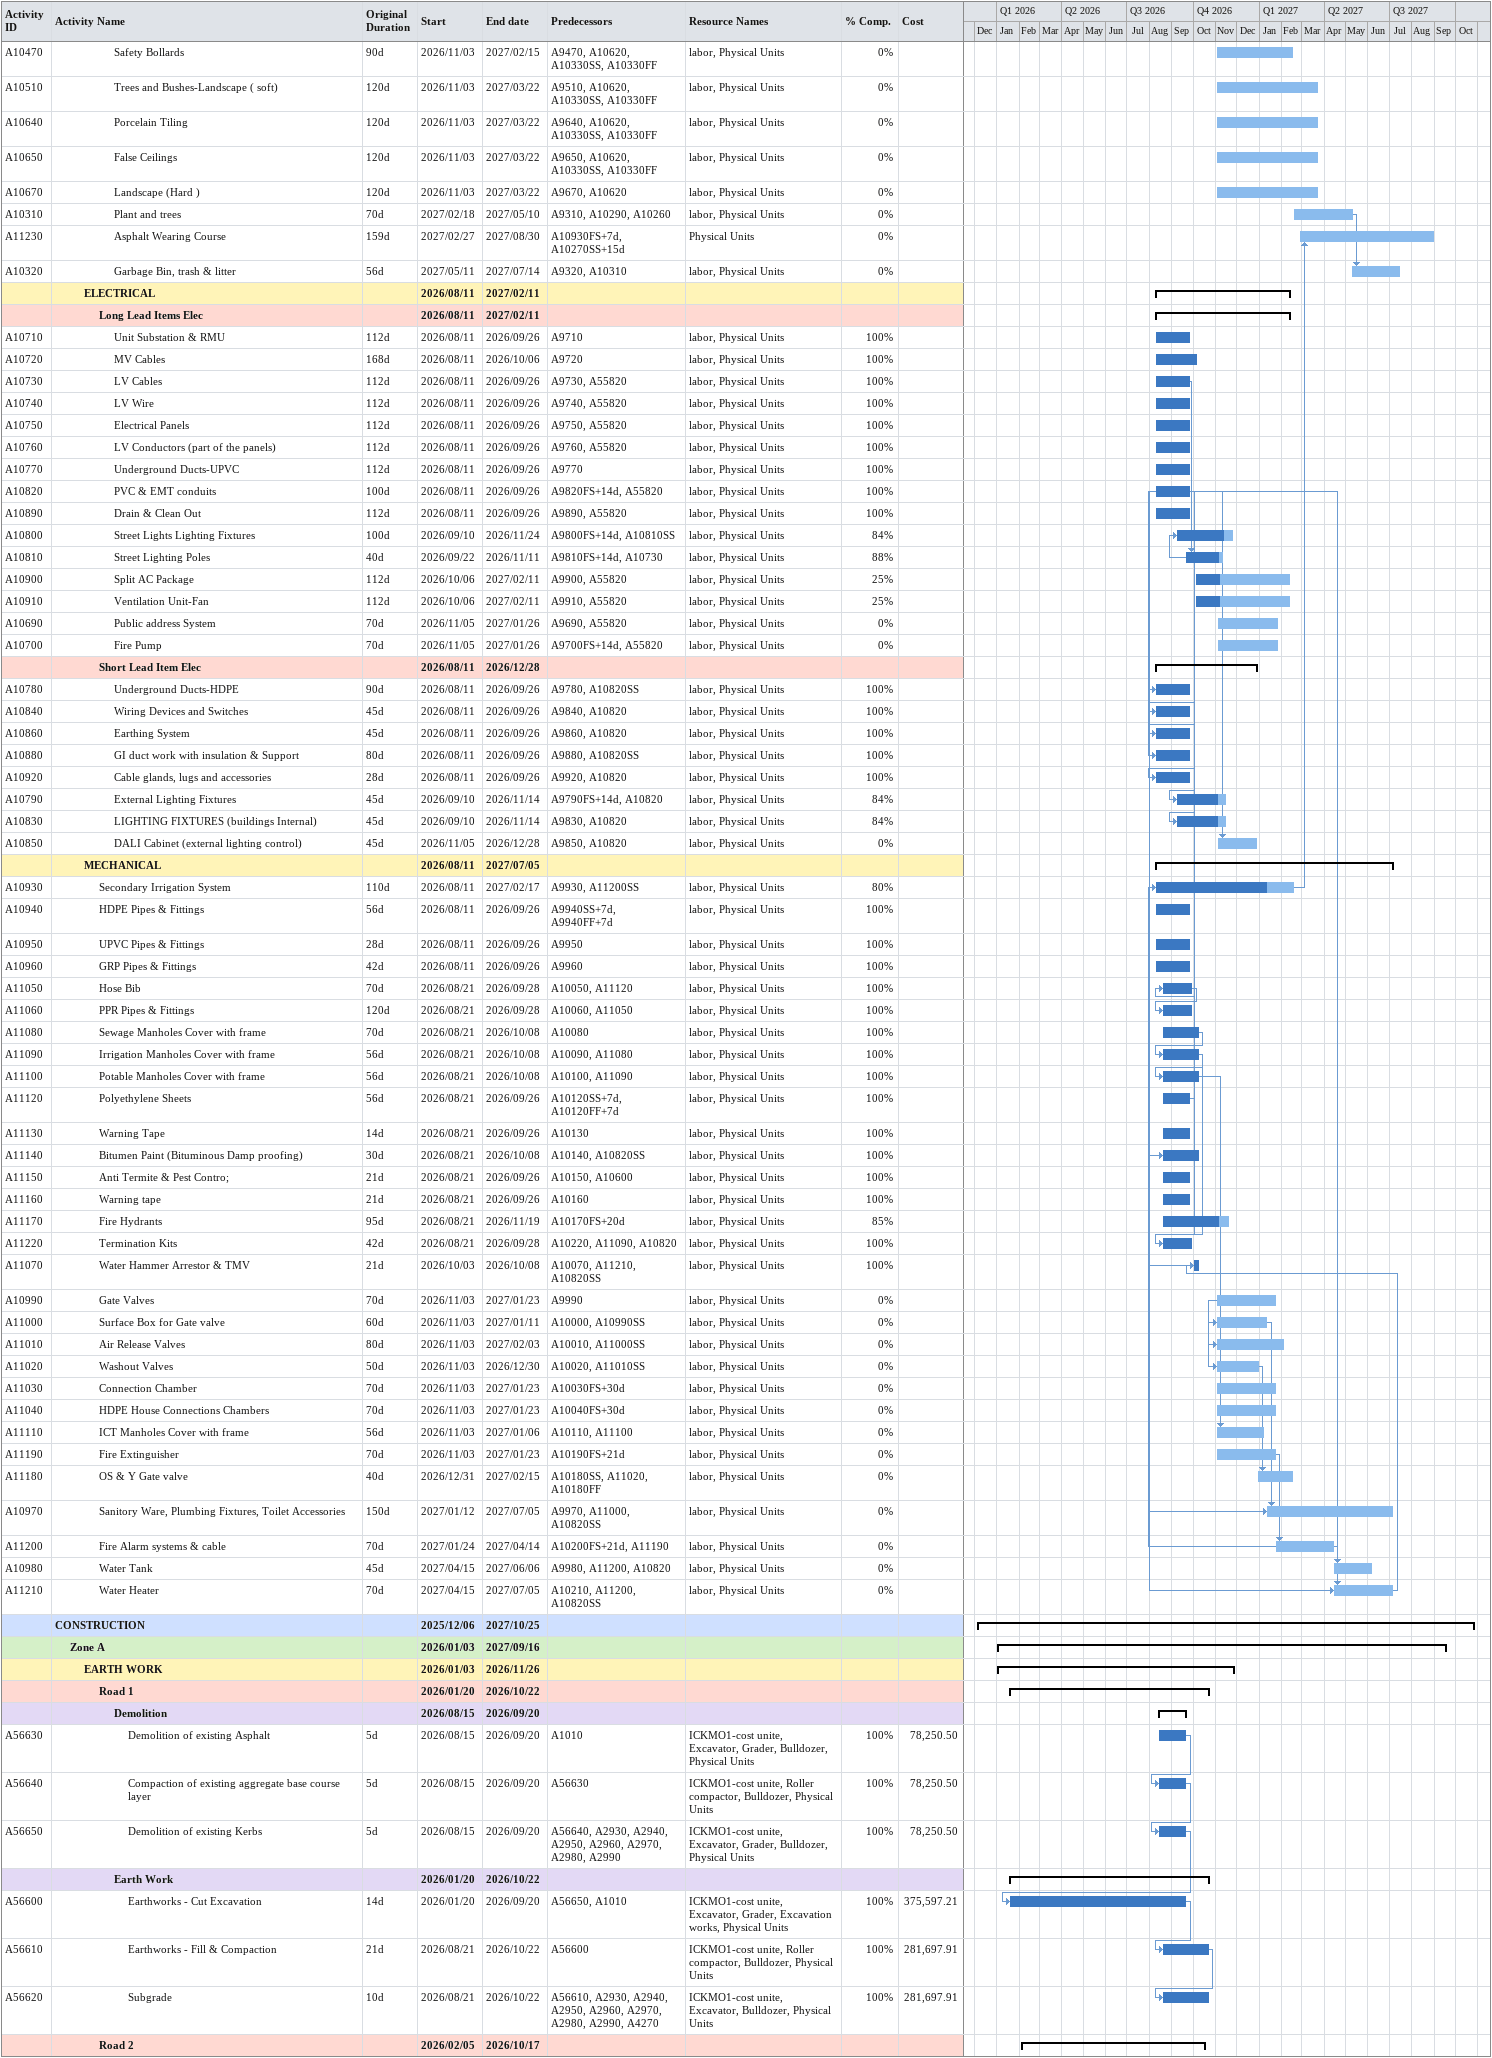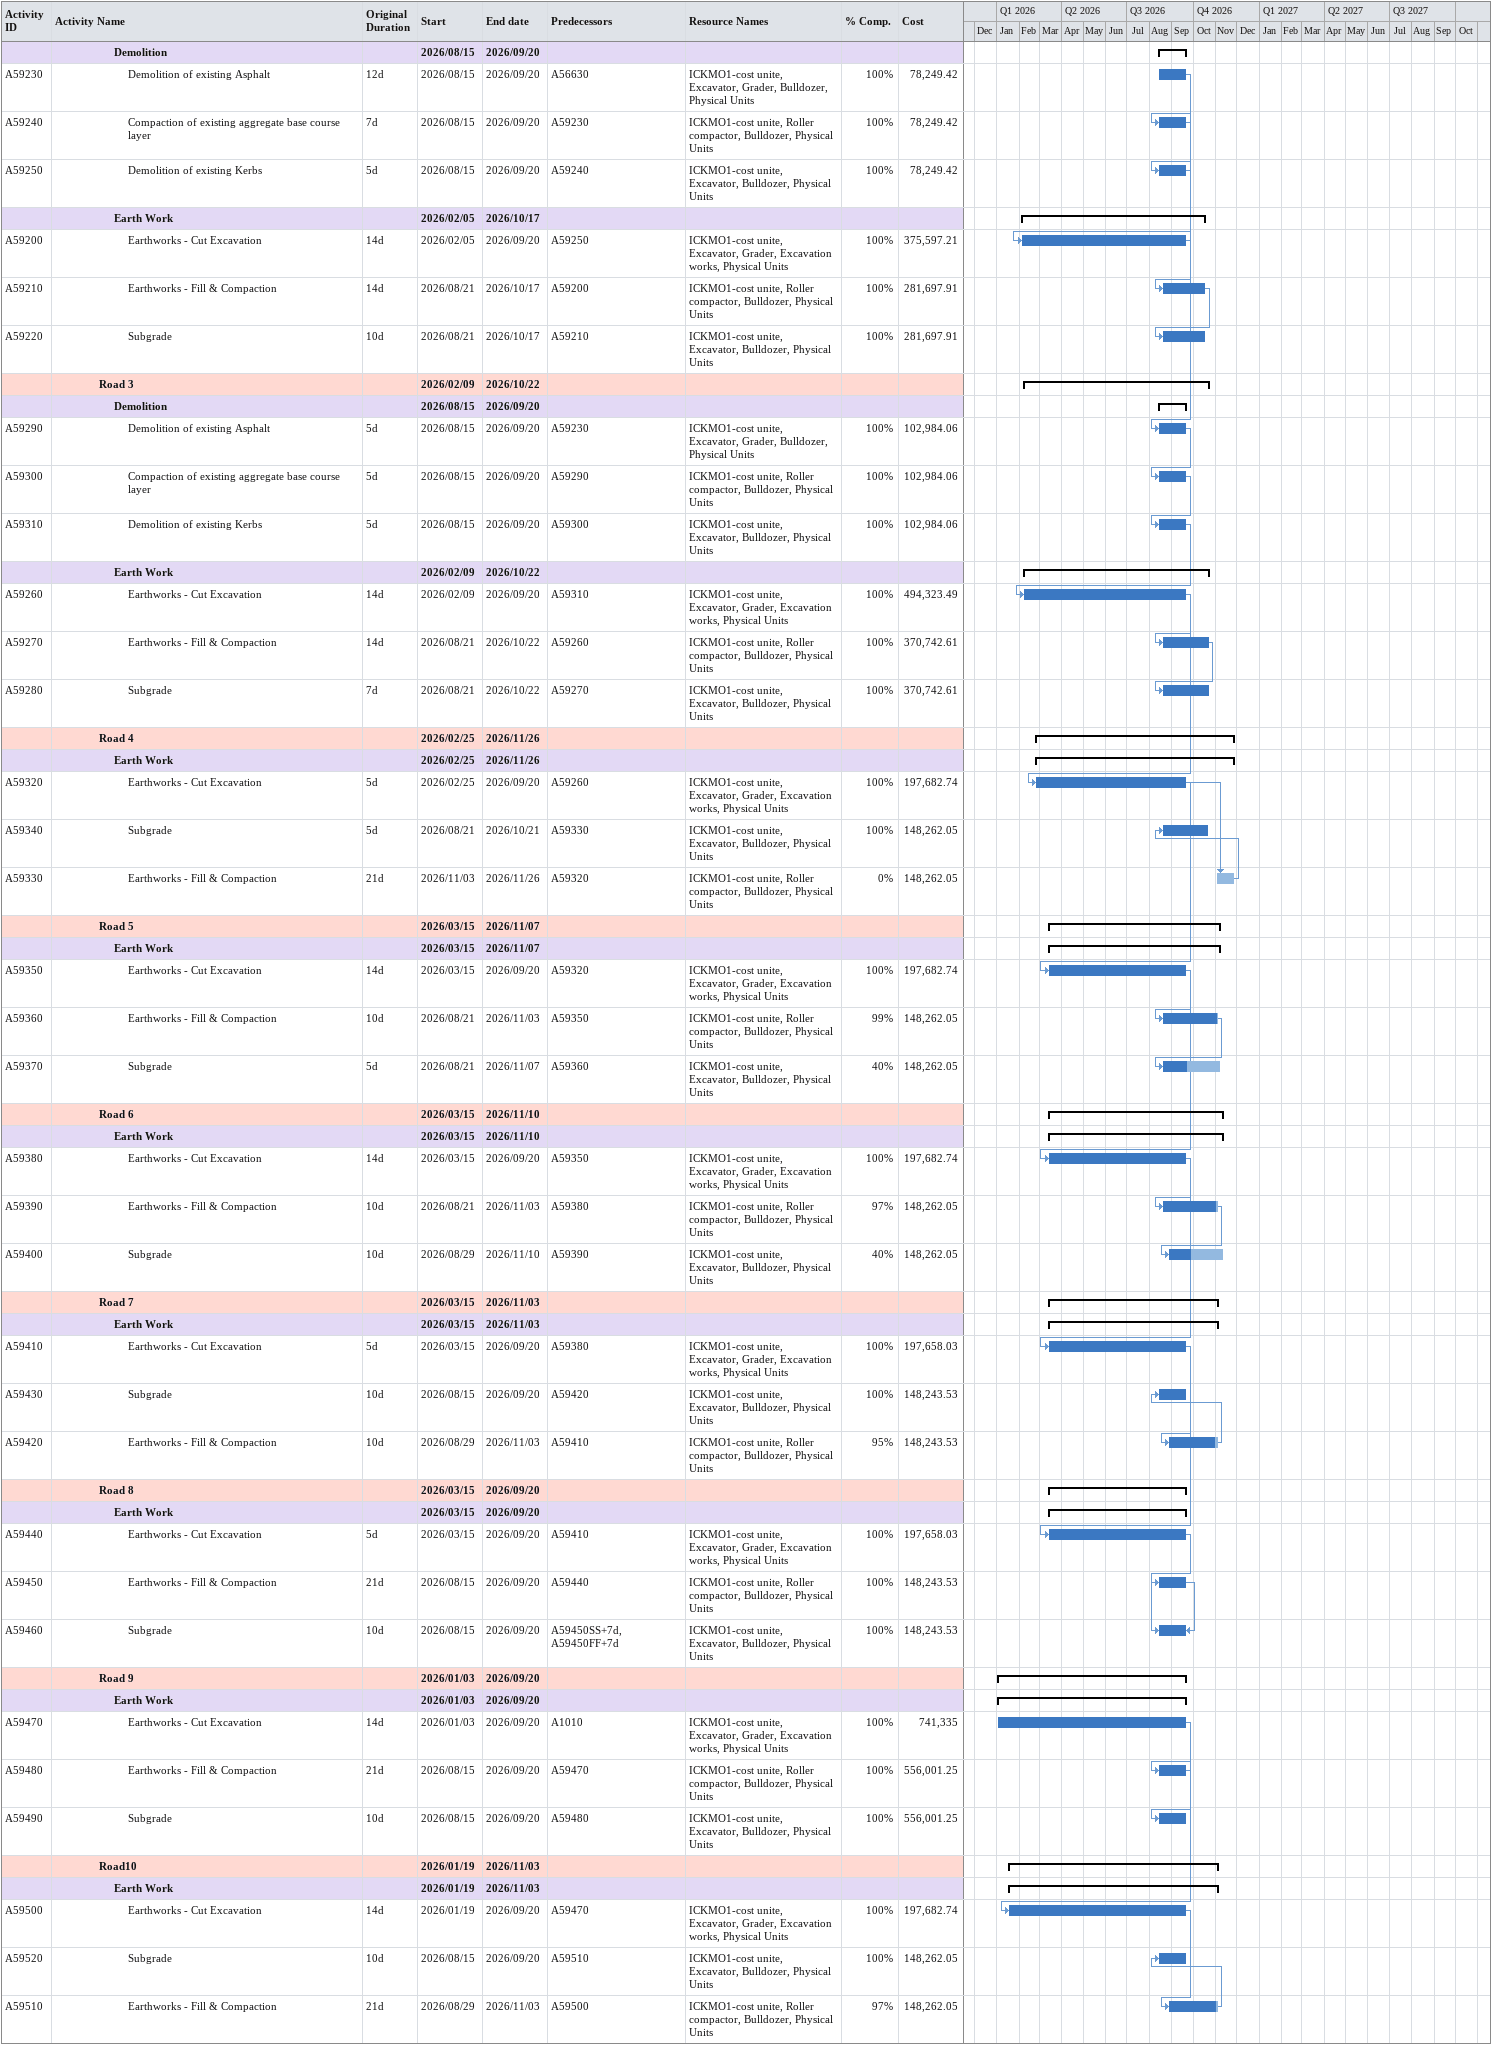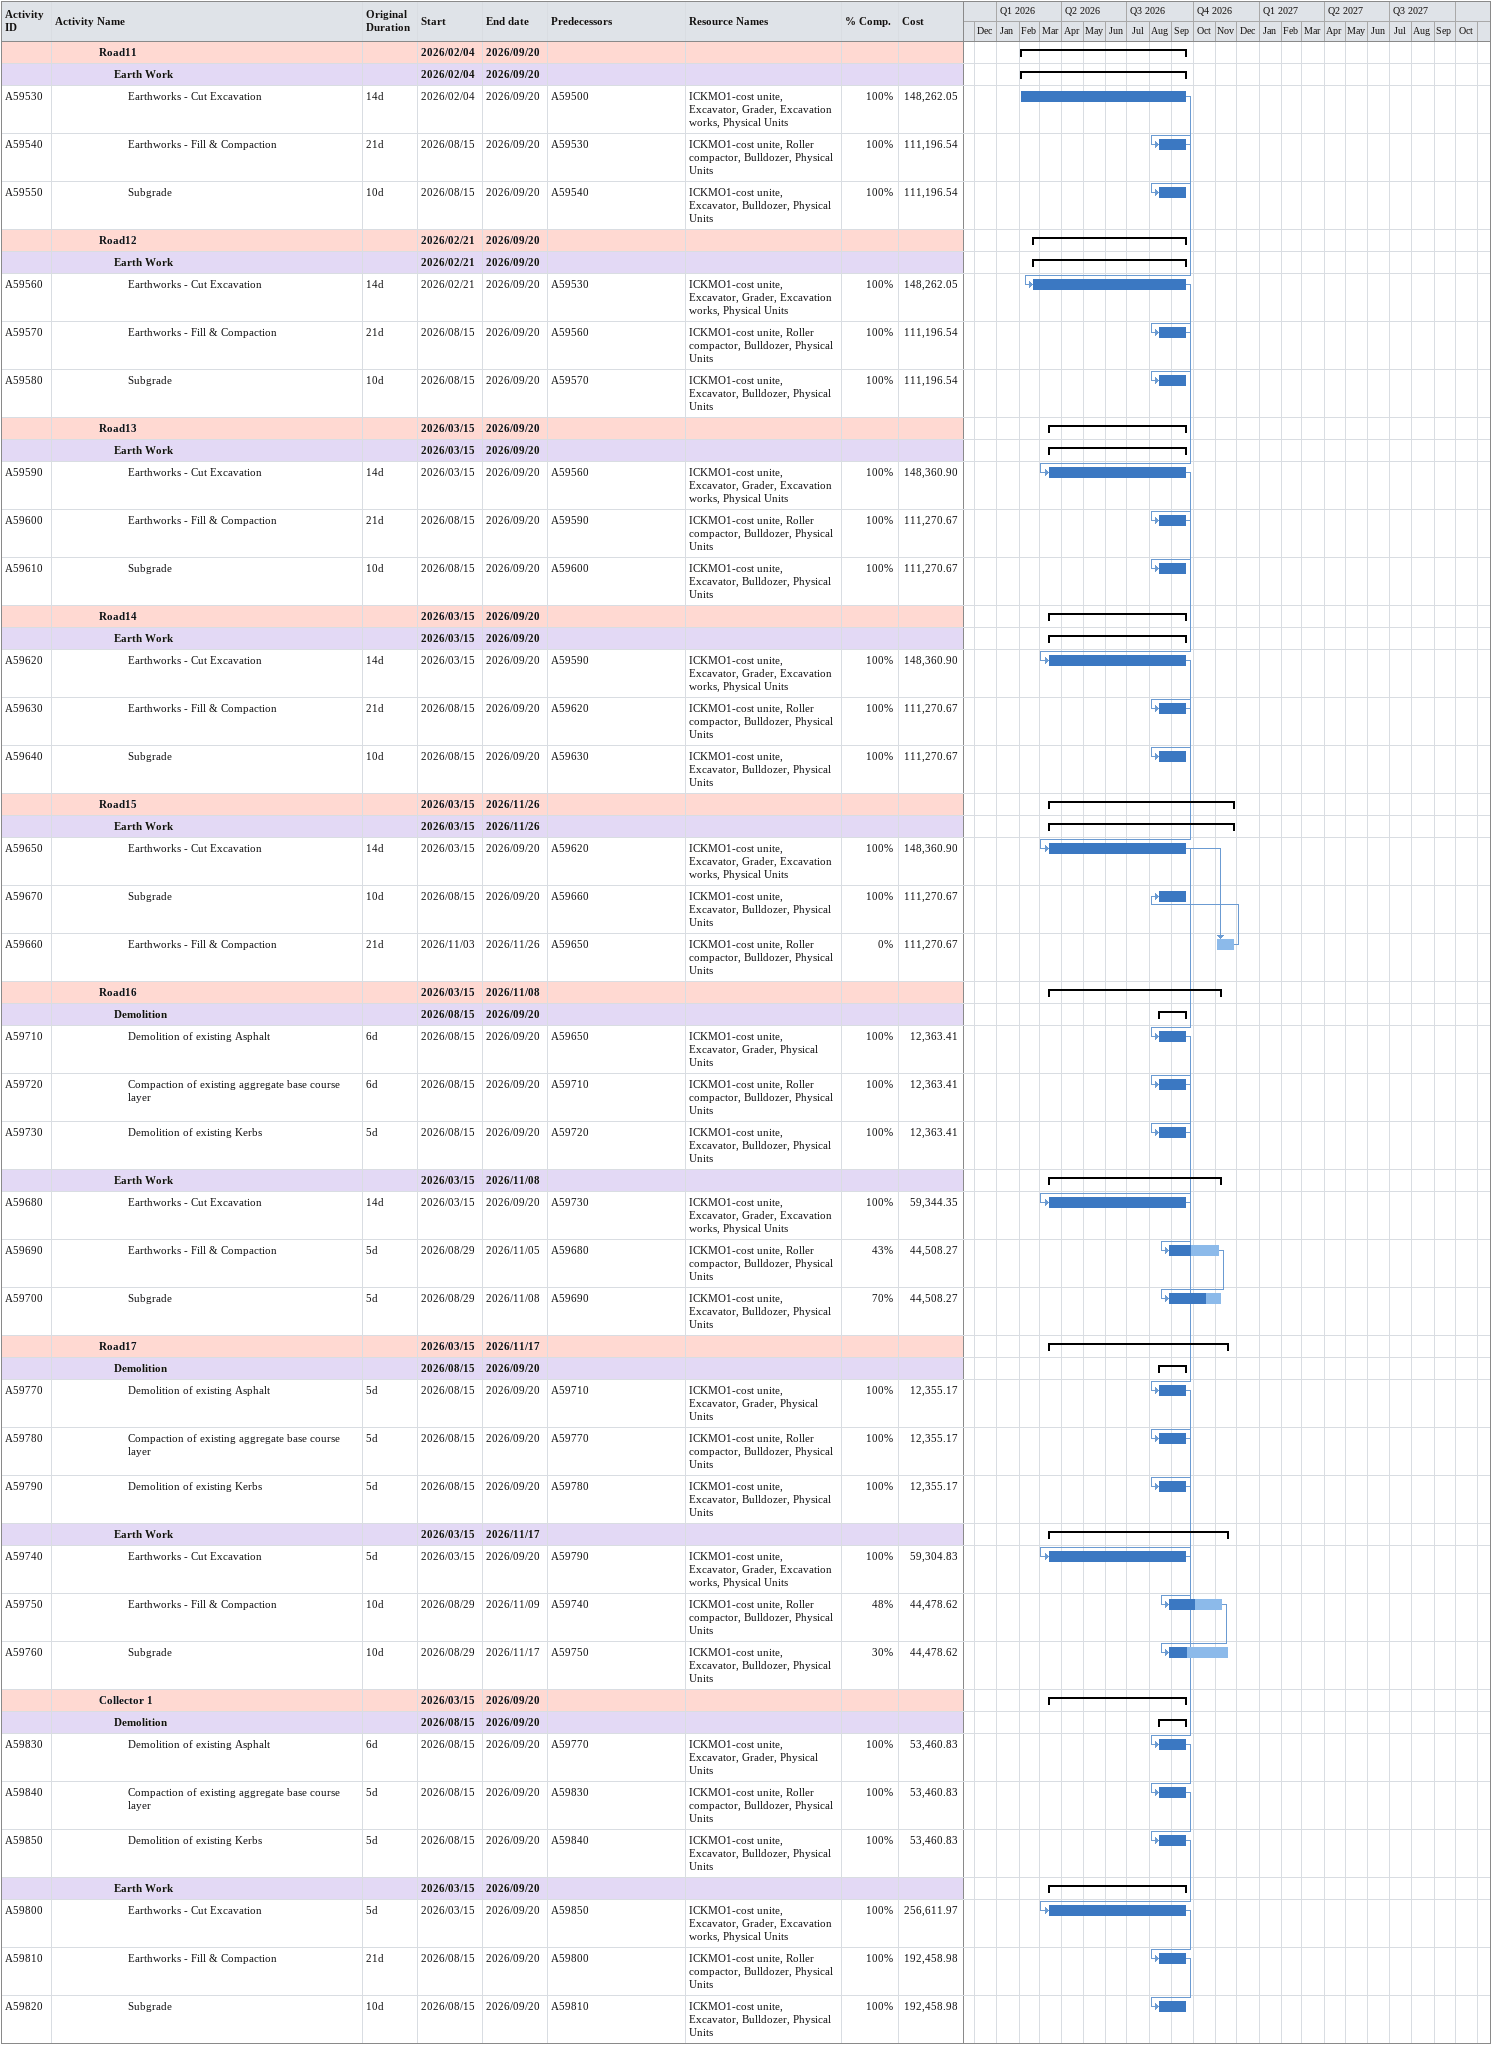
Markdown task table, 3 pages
| ID | Level | Task | Original duration | Start | Finish | Predecessors | Resources | % complete | Cost |
|---|---|---|---|---|---|---|---|---|---|
| A10470 | 5 | Safety Bollards | 90d | 2026-11-03 | 2027-02-15 | A9470, A10620, A10330SS, A10330FF | labor, Physical Units | 0 |  |
| A10510 | 5 | Trees and Bushes-Landscape ( soft) | 120d | 2026-11-03 | 2027-03-22 | A9510, A10620, A10330SS, A10330FF | labor, Physical Units | 0 |  |
| A10640 | 5 | Porcelain Tiling | 120d | 2026-11-03 | 2027-03-22 | A9640, A10620, A10330SS, A10330FF | labor, Physical Units | 0 |  |
| A10650 | 5 | False Ceilings | 120d | 2026-11-03 | 2027-03-22 | A9650, A10620, A10330SS, A10330FF | labor, Physical Units | 0 |  |
| A10670 | 5 | Landscape (Hard ) | 120d | 2026-11-03 | 2027-03-22 | A9670, A10620 | labor, Physical Units | 0 |  |
| A10310 | 5 | Plant and trees | 70d | 2027-02-18 | 2027-05-10 | A9310, A10290, A10260 | labor, Physical Units | 0 |  |
| A11230 | 5 | Asphalt Wearing Course | 159d | 2027-02-27 | 2027-08-30 | A10930FS+7d, A10270SS+15d | Physical Units | 0 |  |
| A10320 | 5 | Garbage Bin, trash & litter | 56d | 2027-05-11 | 2027-07-14 | A9320, A10310 | labor, Physical Units | 0 |  |
|  | 3 | **ELECTRICAL** |  | 2026-08-11 | 2027-02-11 |  |  |  |  |
|  | 4 | **Long Lead Items Elec** |  | 2026-08-11 | 2027-02-11 |  |  |  |  |
| A10710 | 5 | Unit Substation & RMU | 112d | 2026-08-11 | 2026-09-26 | A9710 | labor, Physical Units | 100 |  |
| A10720 | 5 | MV Cables | 168d | 2026-08-11 | 2026-10-06 | A9720 | labor, Physical Units | 100 |  |
| A10730 | 5 | LV Cables | 112d | 2026-08-11 | 2026-09-26 | A9730, A55820 | labor, Physical Units | 100 |  |
| A10740 | 5 | LV Wire | 112d | 2026-08-11 | 2026-09-26 | A9740, A55820 | labor, Physical Units | 100 |  |
| A10750 | 5 | Electrical Panels | 112d | 2026-08-11 | 2026-09-26 | A9750, A55820 | labor, Physical Units | 100 |  |
| A10760 | 5 | LV Conductors (part of the panels) | 112d | 2026-08-11 | 2026-09-26 | A9760, A55820 | labor, Physical Units | 100 |  |
| A10770 | 5 | Underground Ducts-UPVC | 112d | 2026-08-11 | 2026-09-26 | A9770 | labor, Physical Units | 100 |  |
| A10820 | 5 | PVC & EMT conduits | 100d | 2026-08-11 | 2026-09-26 | A9820FS+14d, A55820 | labor, Physical Units | 100 |  |
| A10890 | 5 | Drain & Clean Out | 112d | 2026-08-11 | 2026-09-26 | A9890, A55820 | labor, Physical Units | 100 |  |
| A10800 | 5 | Street Lights Lighting Fixtures | 100d | 2026-09-10 | 2026-11-24 | A9800FS+14d, A10810SS | labor, Physical Units | 84 |  |
| A10810 | 5 | Street Lighting Poles | 40d | 2026-09-22 | 2026-11-11 | A9810FS+14d, A10730 | labor, Physical Units | 88 |  |
| A10900 | 5 | Split AC Package | 112d | 2026-10-06 | 2027-02-11 | A9900, A55820 | labor, Physical Units | 25 |  |
| A10910 | 5 | Ventilation Unit-Fan | 112d | 2026-10-06 | 2027-02-11 | A9910, A55820 | labor, Physical Units | 25 |  |
| A10690 | 5 | Public address System | 70d | 2026-11-05 | 2027-01-26 | A9690, A55820 | labor, Physical Units | 0 |  |
| A10700 | 5 | Fire Pump | 70d | 2026-11-05 | 2027-01-26 | A9700FS+14d, A55820 | labor, Physical Units | 0 |  |
|  | 4 | **Short Lead Item Elec** |  | 2026-08-11 | 2026-12-28 |  |  |  |  |
| A10780 | 5 | Underground Ducts-HDPE | 90d | 2026-08-11 | 2026-09-26 | A9780, A10820SS | labor, Physical Units | 100 |  |
| A10840 | 5 | Wiring Devices and Switches | 45d | 2026-08-11 | 2026-09-26 | A9840, A10820 | labor, Physical Units | 100 |  |
| A10860 | 5 | Earthing System | 45d | 2026-08-11 | 2026-09-26 | A9860, A10820 | labor, Physical Units | 100 |  |
| A10880 | 5 | GI duct work with insulation & Support | 80d | 2026-08-11 | 2026-09-26 | A9880, A10820SS | labor, Physical Units | 100 |  |
| A10920 | 5 | Cable glands, lugs and accessories | 28d | 2026-08-11 | 2026-09-26 | A9920, A10820 | labor, Physical Units | 100 |  |
| A10790 | 5 | External Lighting Fixtures | 45d | 2026-09-10 | 2026-11-14 | A9790FS+14d, A10820 | labor, Physical Units | 84 |  |
| A10830 | 5 | LIGHTING FIXTURES (buildings Internal) | 45d | 2026-09-10 | 2026-11-14 | A9830, A10820 | labor, Physical Units | 84 |  |
| A10850 | 5 | DALI Cabinet (external lighting control) | 45d | 2026-11-05 | 2026-12-28 | A9850, A10820 | labor, Physical Units | 0 |  |
|  | 3 | **MECHANICAL** |  | 2026-08-11 | 2027-07-05 |  |  |  |  |
| A10930 | 4 | Secondary Irrigation System | 110d | 2026-08-11 | 2027-02-17 | A9930, A11200SS | labor, Physical Units | 80 |  |
| A10940 | 4 | HDPE Pipes & Fittings | 56d | 2026-08-11 | 2026-09-26 | A9940SS+7d, A9940FF+7d | labor, Physical Units | 100 |  |
| A10950 | 4 | UPVC Pipes & Fittings | 28d | 2026-08-11 | 2026-09-26 | A9950 | labor, Physical Units | 100 |  |
| A10960 | 4 | GRP Pipes & Fittings | 42d | 2026-08-11 | 2026-09-26 | A9960 | labor, Physical Units | 100 |  |
| A11050 | 4 | Hose Bib | 70d | 2026-08-21 | 2026-09-28 | A10050, A11120 | labor, Physical Units | 100 |  |
| A11060 | 4 | PPR Pipes & Fittings | 120d | 2026-08-21 | 2026-09-28 | A10060, A11050 | labor, Physical Units | 100 |  |
| A11080 | 4 | Sewage Manholes Cover with frame | 70d | 2026-08-21 | 2026-10-08 | A10080 | labor, Physical Units | 100 |  |
| A11090 | 4 | Irrigation Manholes Cover with frame | 56d | 2026-08-21 | 2026-10-08 | A10090, A11080 | labor, Physical Units | 100 |  |
| A11100 | 4 | Potable Manholes Cover with frame | 56d | 2026-08-21 | 2026-10-08 | A10100, A11090 | labor, Physical Units | 100 |  |
| A11120 | 4 | Polyethylene Sheets | 56d | 2026-08-21 | 2026-09-26 | A10120SS+7d, A10120FF+7d | labor, Physical Units | 100 |  |
| A11130 | 4 | Warning Tape | 14d | 2026-08-21 | 2026-09-26 | A10130 | labor, Physical Units | 100 |  |
| A11140 | 4 | Bitumen Paint (Bituminous Damp proofing) | 30d | 2026-08-21 | 2026-10-08 | A10140, A10820SS | labor, Physical Units | 100 |  |
| A11150 | 4 | Anti Termite & Pest Contro; | 21d | 2026-08-21 | 2026-09-26 | A10150, A10600 | labor, Physical Units | 100 |  |
| A11160 | 4 | Warning tape | 21d | 2026-08-21 | 2026-09-26 | A10160 | labor, Physical Units | 100 |  |
| A11170 | 4 | Fire Hydrants | 95d | 2026-08-21 | 2026-11-19 | A10170FS+20d | labor, Physical Units | 85 |  |
| A11220 | 4 | Termination Kits | 42d | 2026-08-21 | 2026-09-28 | A10220, A11090, A10820 | labor, Physical Units | 100 |  |
| A11070 | 4 | Water Hammer Arrestor & TMV | 21d | 2026-10-03 | 2026-10-08 | A10070, A11210, A10820SS | labor, Physical Units | 100 |  |
| A10990 | 4 | Gate Valves | 70d | 2026-11-03 | 2027-01-23 | A9990 | labor, Physical Units | 0 |  |
| A11000 | 4 | Surface Box for Gate valve | 60d | 2026-11-03 | 2027-01-11 | A10000, A10990SS | labor, Physical Units | 0 |  |
| A11010 | 4 | Air Release Valves | 80d | 2026-11-03 | 2027-02-03 | A10010, A11000SS | labor, Physical Units | 0 |  |
| A11020 | 4 | Washout Valves | 50d | 2026-11-03 | 2026-12-30 | A10020, A11010SS | labor, Physical Units | 0 |  |
| A11030 | 4 | Connection Chamber | 70d | 2026-11-03 | 2027-01-23 | A10030FS+30d | labor, Physical Units | 0 |  |
| A11040 | 4 | HDPE House Connections Chambers | 70d | 2026-11-03 | 2027-01-23 | A10040FS+30d | labor, Physical Units | 0 |  |
| A11110 | 4 | ICT Manholes Cover with frame | 56d | 2026-11-03 | 2027-01-06 | A10110, A11100 | labor, Physical Units | 0 |  |
| A11190 | 4 | Fire Extinguisher | 70d | 2026-11-03 | 2027-01-23 | A10190FS+21d | labor, Physical Units | 0 |  |
| A11180 | 4 | OS & Y Gate valve | 40d | 2026-12-31 | 2027-02-15 | A10180SS, A11020, A10180FF | labor, Physical Units | 0 |  |
| A10970 | 4 | Sanitory Ware, Plumbing Fixtures, Toilet Accessories | 150d | 2027-01-12 | 2027-07-05 | A9970, A11000, A10820SS | labor, Physical Units | 0 |  |
| A11200 | 4 | Fire Alarm systems & cable | 70d | 2027-01-24 | 2027-04-14 | A10200FS+21d, A11190 | labor, Physical Units | 0 |  |
| A10980 | 4 | Water Tank | 45d | 2027-04-15 | 2027-06-06 | A9980, A11200, A10820 | labor, Physical Units | 0 |  |
| A11210 | 4 | Water Heater | 70d | 2027-04-15 | 2027-07-05 | A10210, A11200, A10820SS | labor, Physical Units | 0 |  |
|  | 1 | **CONSTRUCTION** |  | 2025-12-06 | 2027-10-25 |  |  |  |  |
|  | 2 | **Zone A** |  | 2026-01-03 | 2027-09-16 |  |  |  |  |
|  | 3 | **EARTH WORK** |  | 2026-01-03 | 2026-11-26 |  |  |  |  |
|  | 4 | **Road 1** |  | 2026-01-20 | 2026-10-22 |  |  |  |  |
|  | 5 | **Demolition** |  | 2026-08-15 | 2026-09-20 |  |  |  |  |
| A56630 | 6 | Demolition of existing Asphalt | 5d | 2026-08-15 | 2026-09-20 | A1010 | ICKMO1-cost unite, Excavator, Grader, Bulldozer, Physical Units | 100 | 78250.50 |
| A56640 | 6 | Compaction of existing aggregate base course layer | 5d | 2026-08-15 | 2026-09-20 | A56630 | ICKMO1-cost unite, Roller compactor, Bulldozer, Physical Units | 100 | 78250.50 |
| A56650 | 6 | Demolition of existing Kerbs | 5d | 2026-08-15 | 2026-09-20 | A56640, A2930, A2940, A2950, A2960, A2970, A2980, A2990 | ICKMO1-cost unite, Excavator, Grader, Bulldozer, Physical Units | 100 | 78250.50 |
|  | 5 | **Earth Work** |  | 2026-01-20 | 2026-10-22 |  |  |  |  |
| A56600 | 6 | Earthworks - Cut Excavation | 14d | 2026-01-20 | 2026-09-20 | A56650, A1010 | ICKMO1-cost unite, Excavator, Grader, Excavation works, Physical Units | 100 | 375597.21 |
| A56610 | 6 | Earthworks - Fill & Compaction | 21d | 2026-08-21 | 2026-10-22 | A56600 | ICKMO1-cost unite, Roller compactor, Bulldozer, Physical Units | 100 | 281697.91 |
| A56620 | 6 | Subgrade | 10d | 2026-08-21 | 2026-10-22 | A56610, A2930, A2940, A2950, A2960, A2970, A2980, A2990, A4270 | ICKMO1-cost unite, Excavator, Bulldozer, Physical Units | 100 | 281697.91 |
|  | 4 | **Road 2** |  | 2026-02-05 | 2026-10-17 |  |  |  |  |
|  | 5 | **Demolition** |  | 2026-08-15 | 2026-09-20 |  |  |  |  |
| A59230 | 6 | Demolition of existing Asphalt | 12d | 2026-08-15 | 2026-09-20 | A56630 | ICKMO1-cost unite, Excavator, Grader, Bulldozer, Physical Units | 100 | 78249.42 |
| A59240 | 6 | Compaction of existing aggregate base course layer | 7d | 2026-08-15 | 2026-09-20 | A59230 | ICKMO1-cost unite, Roller compactor, Bulldozer, Physical Units | 100 | 78249.42 |
| A59250 | 6 | Demolition of existing Kerbs | 5d | 2026-08-15 | 2026-09-20 | A59240 | ICKMO1-cost unite, Excavator, Bulldozer, Physical Units | 100 | 78249.42 |
|  | 5 | **Earth Work** |  | 2026-02-05 | 2026-10-17 |  |  |  |  |
| A59200 | 6 | Earthworks - Cut Excavation | 14d | 2026-02-05 | 2026-09-20 | A59250 | ICKMO1-cost unite, Excavator, Grader, Excavation works, Physical Units | 100 | 375597.21 |
| A59210 | 6 | Earthworks - Fill & Compaction | 14d | 2026-08-21 | 2026-10-17 | A59200 | ICKMO1-cost unite, Roller compactor, Bulldozer, Physical Units | 100 | 281697.91 |
| A59220 | 6 | Subgrade | 10d | 2026-08-21 | 2026-10-17 | A59210 | ICKMO1-cost unite, Excavator, Bulldozer, Physical Units | 100 | 281697.91 |
|  | 4 | **Road 3** |  | 2026-02-09 | 2026-10-22 |  |  |  |  |
|  | 5 | **Demolition** |  | 2026-08-15 | 2026-09-20 |  |  |  |  |
| A59290 | 6 | Demolition of existing Asphalt | 5d | 2026-08-15 | 2026-09-20 | A59230 | ICKMO1-cost unite, Excavator, Grader, Bulldozer, Physical Units | 100 | 102984.06 |
| A59300 | 6 | Compaction of existing aggregate base course layer | 5d | 2026-08-15 | 2026-09-20 | A59290 | ICKMO1-cost unite, Roller compactor, Bulldozer, Physical Units | 100 | 102984.06 |
| A59310 | 6 | Demolition of existing Kerbs | 5d | 2026-08-15 | 2026-09-20 | A59300 | ICKMO1-cost unite, Excavator, Bulldozer, Physical Units | 100 | 102984.06 |
|  | 5 | **Earth Work** |  | 2026-02-09 | 2026-10-22 |  |  |  |  |
| A59260 | 6 | Earthworks - Cut Excavation | 14d | 2026-02-09 | 2026-09-20 | A59310 | ICKMO1-cost unite, Excavator, Grader, Excavation works, Physical Units | 100 | 494323.49 |
| A59270 | 6 | Earthworks - Fill & Compaction | 14d | 2026-08-21 | 2026-10-22 | A59260 | ICKMO1-cost unite, Roller compactor, Bulldozer, Physical Units | 100 | 370742.61 |
| A59280 | 6 | Subgrade | 7d | 2026-08-21 | 2026-10-22 | A59270 | ICKMO1-cost unite, Excavator, Bulldozer, Physical Units | 100 | 370742.61 |
|  | 4 | **Road 4** |  | 2026-02-25 | 2026-11-26 |  |  |  |  |
|  | 5 | **Earth Work** |  | 2026-02-25 | 2026-11-26 |  |  |  |  |
| A59320 | 6 | Earthworks - Cut Excavation | 5d | 2026-02-25 | 2026-09-20 | A59260 | ICKMO1-cost unite, Excavator, Grader, Excavation works, Physical Units | 100 | 197682.74 |
| A59340 | 6 | Subgrade | 5d | 2026-08-21 | 2026-10-21 | A59330 | ICKMO1-cost unite, Excavator, Bulldozer, Physical Units | 100 | 148262.05 |
| A59330 | 6 | Earthworks - Fill & Compaction | 21d | 2026-11-03 | 2026-11-26 | A59320 | ICKMO1-cost unite, Roller compactor, Bulldozer, Physical Units | 0 | 148262.05 |
|  | 4 | **Road 5** |  | 2026-03-15 | 2026-11-07 |  |  |  |  |
|  | 5 | **Earth Work** |  | 2026-03-15 | 2026-11-07 |  |  |  |  |
| A59350 | 6 | Earthworks - Cut Excavation | 14d | 2026-03-15 | 2026-09-20 | A59320 | ICKMO1-cost unite, Excavator, Grader, Excavation works, Physical Units | 100 | 197682.74 |
| A59360 | 6 | Earthworks - Fill & Compaction | 10d | 2026-08-21 | 2026-11-03 | A59350 | ICKMO1-cost unite, Roller compactor, Bulldozer, Physical Units | 99 | 148262.05 |
| A59370 | 6 | Subgrade | 5d | 2026-08-21 | 2026-11-07 | A59360 | ICKMO1-cost unite, Excavator, Bulldozer, Physical Units | 40 | 148262.05 |
|  | 4 | **Road 6** |  | 2026-03-15 | 2026-11-10 |  |  |  |  |
|  | 5 | **Earth Work** |  | 2026-03-15 | 2026-11-10 |  |  |  |  |
| A59380 | 6 | Earthworks - Cut Excavation | 14d | 2026-03-15 | 2026-09-20 | A59350 | ICKMO1-cost unite, Excavator, Grader, Excavation works, Physical Units | 100 | 197682.74 |
| A59390 | 6 | Earthworks - Fill & Compaction | 10d | 2026-08-21 | 2026-11-03 | A59380 | ICKMO1-cost unite, Roller compactor, Bulldozer, Physical Units | 97 | 148262.05 |
| A59400 | 6 | Subgrade | 10d | 2026-08-29 | 2026-11-10 | A59390 | ICKMO1-cost unite, Excavator, Bulldozer, Physical Units | 40 | 148262.05 |
|  | 4 | **Road 7** |  | 2026-03-15 | 2026-11-03 |  |  |  |  |
|  | 5 | **Earth Work** |  | 2026-03-15 | 2026-11-03 |  |  |  |  |
| A59410 | 6 | Earthworks - Cut Excavation | 5d | 2026-03-15 | 2026-09-20 | A59380 | ICKMO1-cost unite, Excavator, Grader, Excavation works, Physical Units | 100 | 197658.03 |
| A59430 | 6 | Subgrade | 10d | 2026-08-15 | 2026-09-20 | A59420 | ICKMO1-cost unite, Excavator, Bulldozer, Physical Units | 100 | 148243.53 |
| A59420 | 6 | Earthworks - Fill & Compaction | 10d | 2026-08-29 | 2026-11-03 | A59410 | ICKMO1-cost unite, Roller compactor, Bulldozer, Physical Units | 95 | 148243.53 |
|  | 4 | **Road 8** |  | 2026-03-15 | 2026-09-20 |  |  |  |  |
|  | 5 | **Earth Work** |  | 2026-03-15 | 2026-09-20 |  |  |  |  |
| A59440 | 6 | Earthworks - Cut Excavation | 5d | 2026-03-15 | 2026-09-20 | A59410 | ICKMO1-cost unite, Excavator, Grader, Excavation works, Physical Units | 100 | 197658.03 |
| A59450 | 6 | Earthworks - Fill & Compaction | 21d | 2026-08-15 | 2026-09-20 | A59440 | ICKMO1-cost unite, Roller compactor, Bulldozer, Physical Units | 100 | 148243.53 |
| A59460 | 6 | Subgrade | 10d | 2026-08-15 | 2026-09-20 | A59450SS+7d, A59450FF+7d | ICKMO1-cost unite, Excavator, Bulldozer, Physical Units | 100 | 148243.53 |
|  | 4 | **Road 9** |  | 2026-01-03 | 2026-09-20 |  |  |  |  |
|  | 5 | **Earth Work** |  | 2026-01-03 | 2026-09-20 |  |  |  |  |
| A59470 | 6 | Earthworks - Cut Excavation | 14d | 2026-01-03 | 2026-09-20 | A1010 | ICKMO1-cost unite, Excavator, Grader, Excavation works, Physical Units | 100 | 741335 |
| A59480 | 6 | Earthworks - Fill & Compaction | 21d | 2026-08-15 | 2026-09-20 | A59470 | ICKMO1-cost unite, Roller compactor, Bulldozer, Physical Units | 100 | 556001.25 |
| A59490 | 6 | Subgrade | 10d | 2026-08-15 | 2026-09-20 | A59480 | ICKMO1-cost unite, Excavator, Bulldozer, Physical Units | 100 | 556001.25 |
|  | 4 | **Road10** |  | 2026-01-19 | 2026-11-03 |  |  |  |  |
|  | 5 | **Earth Work** |  | 2026-01-19 | 2026-11-03 |  |  |  |  |
| A59500 | 6 | Earthworks - Cut Excavation | 14d | 2026-01-19 | 2026-09-20 | A59470 | ICKMO1-cost unite, Excavator, Grader, Excavation works, Physical Units | 100 | 197682.74 |
| A59520 | 6 | Subgrade | 10d | 2026-08-15 | 2026-09-20 | A59510 | ICKMO1-cost unite, Excavator, Bulldozer, Physical Units | 100 | 148262.05 |
| A59510 | 6 | Earthworks - Fill & Compaction | 21d | 2026-08-29 | 2026-11-03 | A59500 | ICKMO1-cost unite, Roller compactor, Bulldozer, Physical Units | 97 | 148262.05 |
|  | 4 | **Road11** |  | 2026-02-04 | 2026-09-20 |  |  |  |  |
|  | 5 | **Earth Work** |  | 2026-02-04 | 2026-09-20 |  |  |  |  |
| A59530 | 6 | Earthworks - Cut Excavation | 14d | 2026-02-04 | 2026-09-20 | A59500 | ICKMO1-cost unite, Excavator, Grader, Excavation works, Physical Units | 100 | 148262.05 |
| A59540 | 6 | Earthworks - Fill & Compaction | 21d | 2026-08-15 | 2026-09-20 | A59530 | ICKMO1-cost unite, Roller compactor, Bulldozer, Physical Units | 100 | 111196.54 |
| A59550 | 6 | Subgrade | 10d | 2026-08-15 | 2026-09-20 | A59540 | ICKMO1-cost unite, Excavator, Bulldozer, Physical Units | 100 | 111196.54 |
|  | 4 | **Road12** |  | 2026-02-21 | 2026-09-20 |  |  |  |  |
|  | 5 | **Earth Work** |  | 2026-02-21 | 2026-09-20 |  |  |  |  |
| A59560 | 6 | Earthworks - Cut Excavation | 14d | 2026-02-21 | 2026-09-20 | A59530 | ICKMO1-cost unite, Excavator, Grader, Excavation works, Physical Units | 100 | 148262.05 |
| A59570 | 6 | Earthworks - Fill & Compaction | 21d | 2026-08-15 | 2026-09-20 | A59560 | ICKMO1-cost unite, Roller compactor, Bulldozer, Physical Units | 100 | 111196.54 |
| A59580 | 6 | Subgrade | 10d | 2026-08-15 | 2026-09-20 | A59570 | ICKMO1-cost unite, Excavator, Bulldozer, Physical Units | 100 | 111196.54 |
|  | 4 | **Road13** |  | 2026-03-15 | 2026-09-20 |  |  |  |  |
|  | 5 | **Earth Work** |  | 2026-03-15 | 2026-09-20 |  |  |  |  |
| A59590 | 6 | Earthworks - Cut Excavation | 14d | 2026-03-15 | 2026-09-20 | A59560 | ICKMO1-cost unite, Excavator, Grader, Excavation works, Physical Units | 100 | 148360.90 |
| A59600 | 6 | Earthworks - Fill & Compaction | 21d | 2026-08-15 | 2026-09-20 | A59590 | ICKMO1-cost unite, Roller compactor, Bulldozer, Physical Units | 100 | 111270.67 |
| A59610 | 6 | Subgrade | 10d | 2026-08-15 | 2026-09-20 | A59600 | ICKMO1-cost unite, Excavator, Bulldozer, Physical Units | 100 | 111270.67 |
|  | 4 | **Road14** |  | 2026-03-15 | 2026-09-20 |  |  |  |  |
|  | 5 | **Earth Work** |  | 2026-03-15 | 2026-09-20 |  |  |  |  |
| A59620 | 6 | Earthworks - Cut Excavation | 14d | 2026-03-15 | 2026-09-20 | A59590 | ICKMO1-cost unite, Excavator, Grader, Excavation works, Physical Units | 100 | 148360.90 |
| A59630 | 6 | Earthworks - Fill & Compaction | 21d | 2026-08-15 | 2026-09-20 | A59620 | ICKMO1-cost unite, Roller compactor, Bulldozer, Physical Units | 100 | 111270.67 |
| A59640 | 6 | Subgrade | 10d | 2026-08-15 | 2026-09-20 | A59630 | ICKMO1-cost unite, Excavator, Bulldozer, Physical Units | 100 | 111270.67 |
|  | 4 | **Road15** |  | 2026-03-15 | 2026-11-26 |  |  |  |  |
|  | 5 | **Earth Work** |  | 2026-03-15 | 2026-11-26 |  |  |  |  |
| A59650 | 6 | Earthworks - Cut Excavation | 14d | 2026-03-15 | 2026-09-20 | A59620 | ICKMO1-cost unite, Excavator, Grader, Excavation works, Physical Units | 100 | 148360.90 |
| A59670 | 6 | Subgrade | 10d | 2026-08-15 | 2026-09-20 | A59660 | ICKMO1-cost unite, Excavator, Bulldozer, Physical Units | 100 | 111270.67 |
| A59660 | 6 | Earthworks - Fill & Compaction | 21d | 2026-11-03 | 2026-11-26 | A59650 | ICKMO1-cost unite, Roller compactor, Bulldozer, Physical Units | 0 | 111270.67 |
|  | 4 | **Road16** |  | 2026-03-15 | 2026-11-08 |  |  |  |  |
|  | 5 | **Demolition** |  | 2026-08-15 | 2026-09-20 |  |  |  |  |
| A59710 | 6 | Demolition of existing Asphalt | 6d | 2026-08-15 | 2026-09-20 | A59650 | ICKMO1-cost unite, Excavator, Grader, Physical Units | 100 | 12363.41 |
| A59720 | 6 | Compaction of existing aggregate base course layer | 6d | 2026-08-15 | 2026-09-20 | A59710 | ICKMO1-cost unite, Roller compactor, Bulldozer, Physical Units | 100 | 12363.41 |
| A59730 | 6 | Demolition of existing Kerbs | 5d | 2026-08-15 | 2026-09-20 | A59720 | ICKMO1-cost unite, Excavator, Bulldozer, Physical Units | 100 | 12363.41 |
|  | 5 | **Earth Work** |  | 2026-03-15 | 2026-11-08 |  |  |  |  |
| A59680 | 6 | Earthworks - Cut Excavation | 14d | 2026-03-15 | 2026-09-20 | A59730 | ICKMO1-cost unite, Excavator, Grader, Excavation works, Physical Units | 100 | 59344.35 |
| A59690 | 6 | Earthworks - Fill & Compaction | 5d | 2026-08-29 | 2026-11-05 | A59680 | ICKMO1-cost unite, Roller compactor, Bulldozer, Physical Units | 43 | 44508.27 |
| A59700 | 6 | Subgrade | 5d | 2026-08-29 | 2026-11-08 | A59690 | ICKMO1-cost unite, Excavator, Bulldozer, Physical Units | 70 | 44508.27 |
|  | 4 | **Road17** |  | 2026-03-15 | 2026-11-17 |  |  |  |  |
|  | 5 | **Demolition** |  | 2026-08-15 | 2026-09-20 |  |  |  |  |
| A59770 | 6 | Demolition of existing Asphalt | 5d | 2026-08-15 | 2026-09-20 | A59710 | ICKMO1-cost unite, Excavator, Grader, Physical Units | 100 | 12355.17 |
| A59780 | 6 | Compaction of existing aggregate base course layer | 5d | 2026-08-15 | 2026-09-20 | A59770 | ICKMO1-cost unite, Roller compactor, Bulldozer, Physical Units | 100 | 12355.17 |
| A59790 | 6 | Demolition of existing Kerbs | 5d | 2026-08-15 | 2026-09-20 | A59780 | ICKMO1-cost unite, Excavator, Bulldozer, Physical Units | 100 | 12355.17 |
|  | 5 | **Earth Work** |  | 2026-03-15 | 2026-11-17 |  |  |  |  |
| A59740 | 6 | Earthworks - Cut Excavation | 5d | 2026-03-15 | 2026-09-20 | A59790 | ICKMO1-cost unite, Excavator, Grader, Excavation works, Physical Units | 100 | 59304.83 |
| A59750 | 6 | Earthworks - Fill & Compaction | 10d | 2026-08-29 | 2026-11-09 | A59740 | ICKMO1-cost unite, Roller compactor, Bulldozer, Physical Units | 48 | 44478.62 |
| A59760 | 6 | Subgrade | 10d | 2026-08-29 | 2026-11-17 | A59750 | ICKMO1-cost unite, Excavator, Bulldozer, Physical Units | 30 | 44478.62 |
|  | 4 | **Collector 1** |  | 2026-03-15 | 2026-09-20 |  |  |  |  |
|  | 5 | **Demolition** |  | 2026-08-15 | 2026-09-20 |  |  |  |  |
| A59830 | 6 | Demolition of existing Asphalt | 6d | 2026-08-15 | 2026-09-20 | A59770 | ICKMO1-cost unite, Excavator, Grader, Physical Units | 100 | 53460.83 |
| A59840 | 6 | Compaction of existing aggregate base course layer | 5d | 2026-08-15 | 2026-09-20 | A59830 | ICKMO1-cost unite, Roller compactor, Bulldozer, Physical Units | 100 | 53460.83 |
| A59850 | 6 | Demolition of existing Kerbs | 5d | 2026-08-15 | 2026-09-20 | A59840 | ICKMO1-cost unite, Excavator, Bulldozer, Physical Units | 100 | 53460.83 |
|  | 5 | **Earth Work** |  | 2026-03-15 | 2026-09-20 |  |  |  |  |
| A59800 | 6 | Earthworks - Cut Excavation | 5d | 2026-03-15 | 2026-09-20 | A59850 | ICKMO1-cost unite, Excavator, Grader, Excavation works, Physical Units | 100 | 256611.97 |
| A59810 | 6 | Earthworks - Fill & Compaction | 21d | 2026-08-15 | 2026-09-20 | A59800 | ICKMO1-cost unite, Roller compactor, Bulldozer, Physical Units | 100 | 192458.98 |
| A59820 | 6 | Subgrade | 10d | 2026-08-15 | 2026-09-20 | A59810 | ICKMO1-cost unite, Excavator, Bulldozer, Physical Units | 100 | 192458.98 |
